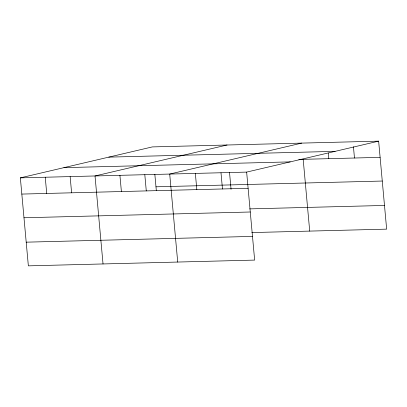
<?xml version="1.0" encoding="UTF-8"?>
<svg xmlns="http://www.w3.org/2000/svg" width="407" height="407" viewBox="0 0 407 407"><rect width="100%" height="100%" fill="white"/><g stroke="black" fill="none" stroke-linecap="round" stroke-linejoin="round"><path stroke-width="0.61" d="M378.642 141.148L246.642 172.1L254.65 260.088L28.358 265.852L20.35 177.864L152.35 146.912L378.642 141.148L386.65 229.136L251.836 232.57M227.025 145.009L95.024 175.961L103.032 263.95M301.704 143.106L169.704 174.064L177.711 262.047M108.791 157.127L335.083 151.363M298.824 159.432L380.118 157.361M63.909 167.648L290.201 161.884M20.35 177.864L246.642 172.1M155.978 186.808L382.275 181.044M21.825 194.078L248.117 188.314M249.679 208.883L384.493 205.449M23.982 217.765L250.274 212.001M26.201 242.17L252.498 236.406M353.449 146.79L354.472 158.013M328.312 153.052L328.825 158.664M303.179 159.32L309.712 231.095M229.523 172.441L231.054 189.286M220.996 172.756L222.471 188.97M195.35 173.407L196.825 189.621M154.843 174.344L156.324 190.562M144.811 174.695L146.286 190.908M119.917 175.331L121.393 191.544M70.136 176.597L71.612 192.811M45.243 177.233L46.719 193.447"/></g></svg>
